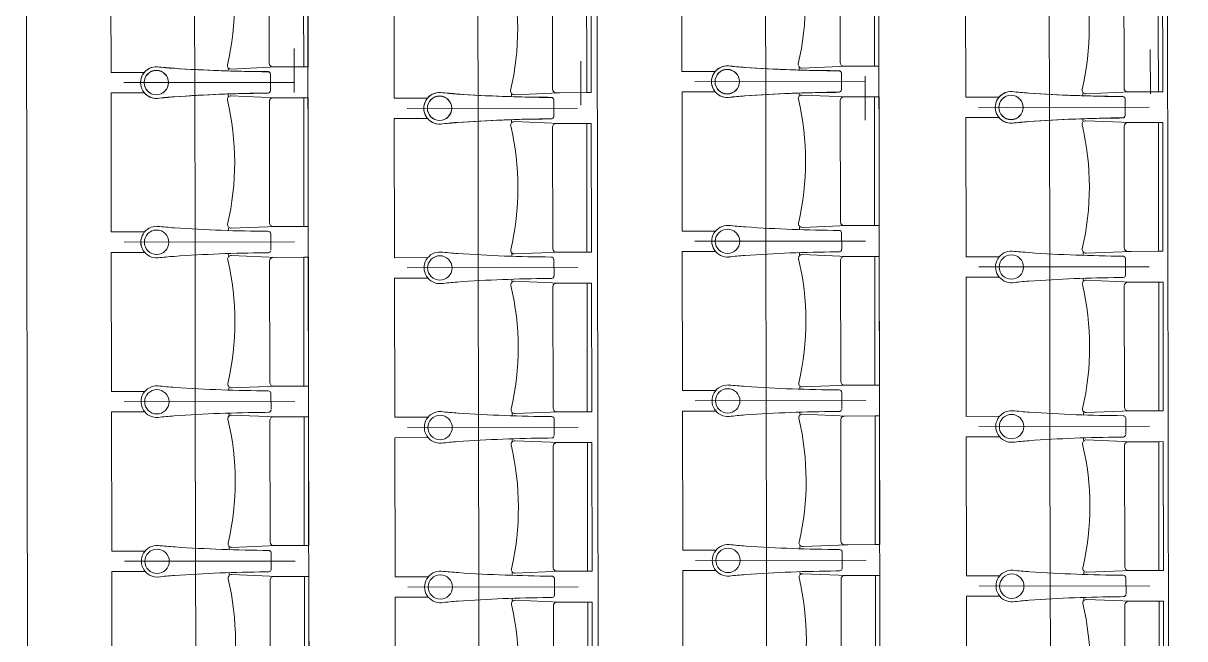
# Model space of a CAD drawing. Header units: millimetres. Extents: x 586 to 1010, y 369 to 668.
# Drawn here: x 697.187 to 701.259, y 473.51 to 475.666 of the extents above; entities that cross this region are included whole.
import ezdxf

# ---------------------------------------------------------------- set-up
doc = ezdxf.new("R2010")
doc.units = ezdxf.units.MM
doc.linetypes.add('CENTER', pattern=[2, 1.25, -0.25, 0.25, -0.25])
doc.linetypes.add('DASHED', pattern=[0.75, 0.5, -0.25])
doc.layers.add('plan line', color=7, linetype='Continuous', lineweight=15)

msp = doc.modelspace()

# ---------------------------------------------------------------- linework, layer by layer
at = {"color": 254, "lineweight": 25}
for points in [[(671.7124, 620.7085), (706.7355, 621.773), (754.2598, 613.8303), (814.6609, 600.1481), (855.7567, 598.0104), (895.0671, 567.0647), (920.0096, 542.0176), (952.0084, 521.2476), (977.2234, 504.6526), (979.6352, 479.2339), (986.3437, 463.8549), (988.7975, 462.3853)], [(654.944, 595.4717), (670.2671, 587.3174), (714.302, 595.1648), (787.0891, 595.1648), (819.3936, 580.9441), (821.0297, 562.8505), (813.4907, 552.7881), (808.7339, 539.6711), (796.4072, 534.7059), (791.0222, 527.249), (791.0222, 507.547), (797.3007, 476.5274), (814.9752, 463.8897), (836.1481, 474.6816), (874.0221, 478.5878), (885.7286, 462.7333), (863.0042, 436.0794), (845.7887, 420.6845), (845.1044, 408.6747)], [(639.2065, 583.4381), (644.7272, 575.638), (657.7961, 553.4401), (668.4043, 543.9291), (682.5178, 548.7307), (692.9838, 555.4778), (711.9339, 556.5828), (734.3456, 532.1334), (750.593, 477.7475), (754.1369, 444.164), (776.4657, 425.4473), (782.6172, 412.2355)]]:
    msp.add_spline(points, degree=3, dxfattribs=at)
at = {"layer": 'plan line'}
for p, q in [((698.195, 469.5381), (698.1775, 480.6046)), ((700.1792, 480.6025), (700.1966, 469.5465)), ((697.2082, 469.587), (697.1909, 480.5526)), ((699.2085, 469.5901), (699.1912, 480.5558)), ((701.2087, 469.5933), (701.1914, 480.559)), ((699.4966, 475.4964), (699.4958, 475.9837)), ((697.4949, 475.4933), (697.4941, 475.9806)), ((698.4879, 475.4032), (698.4872, 475.8905)), ((700.4915, 475.4064), (700.4907, 475.8937)), ((698.1373, 475.5773), (698.1375, 475.4227)), ((701.1385, 475.5731), (701.1387, 475.4185)), ((697.9059, 475.5057), (697.9059, 475.4984)), ((698.046, 475.4961), (698.0331, 475.4963)), ((699.1416, 475.5329), (699.1418, 475.3783)), ((699.6132, 475.4966), (699.4966, 475.4964)), ((699.9076, 475.5089), (699.9076, 475.5016)), ((700.0476, 475.4992), (700.0348, 475.4995)), ((697.6115, 475.4934), (697.4949, 475.4933)), ((698.0542, 475.4304), (698.0538, 475.4875)), ((698.0541, 475.4864), (698.0539, 475.4293)), ((700.0558, 475.4335), (700.0555, 475.4907)), ((700.0557, 475.4896), (700.0556, 475.4324)), ((700.1391, 475.4806), (700.1393, 475.3261)), ((697.6116, 475.422), (697.495, 475.4218)), ((697.495, 475.4218), (697.4958, 474.9345)), ((697.9061, 475.4106), (697.906, 475.4179)), ((698.0461, 475.4207), (698.0332, 475.4204)), ((698.8989, 475.4157), (698.8989, 475.4084)), ((699.6133, 475.4251), (699.4967, 475.4249)), ((699.4967, 475.4249), (699.4974, 474.9376)), ((699.9077, 475.4138), (699.9077, 475.4211)), ((700.0477, 475.4239), (700.0349, 475.4236)), ((700.9025, 475.4188), (700.9025, 475.4115)), ((698.6045, 475.4034), (698.4879, 475.4032)), ((699.039, 475.406), (699.0261, 475.4063)), ((699.0472, 475.3403), (699.0469, 475.3975)), ((699.0471, 475.3964), (699.047, 475.3392)), ((700.6081, 475.4066), (700.4915, 475.4064)), ((701.0425, 475.4092), (701.0297, 475.4094)), ((701.0508, 475.3435), (701.0504, 475.4006)), ((701.0507, 475.3995), (701.0505, 475.3424)), ((698.6046, 475.3319), (698.4881, 475.3317)), ((698.4881, 475.3317), (698.4888, 474.8444)), ((700.6082, 475.3351), (700.4916, 475.3349)), ((700.4916, 475.3349), (700.4924, 474.8476)), ((700.9026, 475.3237), (700.9026, 475.331)), ((701.0427, 475.3338), (701.0298, 475.3335)), ((698.8991, 475.3206), (698.8991, 475.3279)), ((699.0391, 475.3307), (699.0262, 475.3304)), ((697.4958, 474.9345), (697.6124, 474.9346)), ((697.9068, 474.9395), (697.9068, 474.9479)), ((698.0551, 474.8716), (698.0547, 474.9287)), ((698.0551, 474.8716), (698.0547, 474.9287)), ((699.4974, 474.9376), (699.614, 474.9378)), ((699.9085, 474.9427), (699.9084, 474.9511)), ((700.0567, 474.8747), (700.0564, 474.9319)), ((700.0567, 474.8747), (700.0564, 474.9319)), ((697.6125, 474.8632), (697.4959, 474.863)), ((697.4959, 474.863), (697.4967, 474.3757)), ((697.9069, 474.8518), (697.9069, 474.8591)), ((698.047, 474.8619), (698.0341, 474.8616)), ((698.047, 474.8619), (698.0341, 474.8616)), ((698.4888, 474.8444), (698.6054, 474.8446)), ((698.8998, 474.8495), (698.8998, 474.8579)), ((699.6142, 474.8663), (699.4976, 474.8661)), ((699.4976, 474.8661), (699.4983, 474.3788)), ((699.9086, 474.855), (699.9086, 474.8623)), ((700.0486, 474.8651), (700.0358, 474.8648)), ((700.0486, 474.8651), (700.0358, 474.8648)), ((700.4924, 474.8476), (700.609, 474.8478)), ((700.9034, 474.8526), (700.9034, 474.8611)), ((699.0481, 474.7815), (699.0478, 474.8387)), ((699.0481, 474.7815), (699.0478, 474.8387)), ((701.0517, 474.7847), (701.0513, 474.8418)), ((701.0517, 474.7847), (701.0513, 474.8418)), ((698.6055, 474.7731), (698.4889, 474.7729)), ((698.4889, 474.7729), (698.4897, 474.2856)), ((698.9, 474.7618), (698.9, 474.7691)), ((699.04, 474.7719), (699.0271, 474.7716)), ((699.04, 474.7719), (699.0271, 474.7716)), ((700.6091, 474.7763), (700.4925, 474.7761)), ((700.4925, 474.7761), (700.4933, 474.2888)), ((700.9035, 474.7649), (700.9035, 474.7722)), ((701.0435, 474.775), (701.0307, 474.7747)), ((701.0435, 474.775), (701.0307, 474.7747)), ((697.4967, 474.3757), (697.6133, 474.3758)), ((697.9077, 474.3807), (697.9077, 474.3891)), ((698.056, 474.3128), (698.0556, 474.3699)), ((698.0559, 474.3128), (698.0556, 474.3699)), ((699.4983, 474.3788), (699.6149, 474.379)), ((699.9093, 474.3839), (699.9093, 474.3923)), ((700.0576, 474.3159), (700.0573, 474.3731)), ((700.0576, 474.3159), (700.0573, 474.3731)), ((697.6134, 474.3044), (697.4968, 474.3042)), ((697.4968, 474.3042), (697.4976, 473.8169)), ((697.9078, 474.293), (697.9078, 474.3003)), ((698.0478, 474.3031), (698.035, 474.3028)), ((698.0478, 474.3031), (698.035, 474.3028)), ((698.4897, 474.2856), (698.6063, 474.2858)), ((698.9007, 474.2907), (698.9007, 474.2991)), ((699.049, 474.2227), (699.0486, 474.2799)), ((699.049, 474.2227), (699.0486, 474.2799)), ((699.615, 474.3075), (699.4984, 474.3073)), ((699.4984, 474.3073), (699.4992, 473.82)), ((699.9095, 474.2962), (699.9095, 474.3035)), ((700.0495, 474.3063), (700.0366, 474.306)), ((700.0495, 474.3063), (700.0366, 474.306)), ((700.4933, 474.2888), (700.6099, 474.289)), ((700.9043, 474.2938), (700.9043, 474.3023)), ((701.0525, 474.2259), (701.0522, 474.283)), ((701.0525, 474.2259), (701.0522, 474.283)), ((698.6064, 474.2143), (698.4898, 474.2141)), ((698.4898, 474.2141), (698.4906, 473.7268)), ((698.9009, 474.203), (698.9008, 474.2103)), ((699.0409, 474.2131), (699.028, 474.2128)), ((699.0409, 474.2131), (699.028, 474.2128)), ((700.61, 474.2175), (700.4934, 474.2173)), ((700.4934, 474.2173), (700.4941, 473.73)), ((700.9044, 474.2061), (700.9044, 474.2134)), ((701.0444, 474.2162), (701.0316, 474.2159)), ((701.0444, 474.2162), (701.0316, 474.2159)), ((697.9086, 473.8219), (697.9086, 473.8303)), ((699.9102, 473.8251), (699.9102, 473.8335)), ((697.4976, 473.8169), (697.6142, 473.817)), ((698.0568, 473.754), (698.0565, 473.8111)), ((698.0568, 473.754), (698.0565, 473.8111)), ((699.4992, 473.82), (699.6158, 473.8202)), ((700.0585, 473.7571), (700.0581, 473.8143)), ((700.0585, 473.7571), (700.0581, 473.8143)), ((697.6143, 473.7456), (697.4977, 473.7454)), ((697.4977, 473.7454), (697.4984, 473.2581)), ((698.0487, 473.7443), (698.0359, 473.744)), ((698.0487, 473.7443), (698.0359, 473.744)), ((699.6159, 473.7487), (699.4993, 473.7485)), ((699.4993, 473.7485), (699.5001, 473.2612)), ((699.9104, 473.7374), (699.9103, 473.7447)), ((700.0504, 473.7475), (700.0375, 473.7472)), ((700.0504, 473.7475), (700.0375, 473.7472)), ((700.9052, 473.735), (700.9051, 473.7435)), ((697.9087, 473.7342), (697.9087, 473.7415)), ((698.4906, 473.7268), (698.6072, 473.727)), ((698.9016, 473.7319), (698.9016, 473.7403)), ((699.0499, 473.6639), (699.0495, 473.7211)), ((699.0499, 473.6639), (699.0495, 473.7211)), ((700.4941, 473.73), (700.6107, 473.7302)), ((701.0534, 473.6671), (701.0531, 473.7242)), ((701.0534, 473.6671), (701.0531, 473.7242)), ((698.6073, 473.6555), (698.4907, 473.6553)), ((698.4907, 473.6553), (698.4915, 473.168)), ((698.9017, 473.6442), (698.9017, 473.6515)), ((699.0417, 473.6543), (699.0289, 473.654)), ((699.0417, 473.6543), (699.0289, 473.654)), ((700.6108, 473.6587), (700.4943, 473.6585)), ((700.4943, 473.6585), (700.495, 473.1712)), ((700.9053, 473.6473), (700.9053, 473.6546)), ((701.0453, 473.6574), (701.0325, 473.6571)), ((701.0453, 473.6574), (701.0325, 473.6571))]:
    msp.add_line(p, q, dxfattribs=at)
at = {"layer": 'plan line', "linetype": 'DASHED', "ltscale": 3}
for p, q in [((699.7902, 475.4157), (699.7892, 476.0652)), ((697.7886, 475.4125), (697.7875, 476.0621)), ((698.7816, 475.3225), (698.7806, 475.972)), ((700.7852, 475.3256), (700.7841, 475.9752)), ((697.7884, 475.5034), (697.7895, 474.8539)), ((699.7901, 475.5066), (699.7911, 474.857)), ((698.7815, 475.4134), (698.7825, 474.7638)), ((700.785, 475.4165), (700.786, 474.767)), ((697.7893, 474.9446), (697.7903, 474.2951)), ((699.791, 474.9478), (699.792, 474.2982)), ((698.7823, 474.8546), (698.7834, 474.205)), ((700.7859, 474.8577), (700.7869, 474.2082)), ((697.7902, 474.3858), (697.7912, 473.7363)), ((699.7918, 474.389), (699.7929, 473.7394)), ((698.7832, 474.2958), (698.7842, 473.6462)), ((700.7868, 474.2989), (700.7878, 473.6494)), ((697.7911, 473.827), (697.7921, 473.1775)), ((699.7927, 473.8302), (699.7937, 473.1806)), ((698.7841, 473.737), (698.7851, 473.0874)), ((700.7877, 473.7401), (700.7887, 473.0906))]:
    msp.add_line(p, q, dxfattribs=at)
at = {"layer": 'plan line', "linetype": 'CENTER', "ltscale": 3}
for p, q in [((698.1375, 475.4585), (697.5395, 475.4576)), ((698.1375, 475.4585), (697.5395, 475.4576)), ((700.1391, 475.4617), (699.5412, 475.4607)), ((700.1391, 475.4617), (699.5412, 475.4607)), ((701.1341, 475.3716), (700.5361, 475.3707)), ((701.1341, 475.3716), (700.5361, 475.3707)), ((699.1305, 475.3685), (698.5326, 475.3675)), ((699.1305, 475.3685), (698.5326, 475.3675)), ((698.1384, 474.8997), (697.5404, 474.8988)), ((698.1384, 474.8997), (697.5404, 474.8988)), ((700.14, 474.9029), (699.5421, 474.9019)), ((700.14, 474.9029), (699.5421, 474.9019)), ((699.1314, 474.8097), (698.5334, 474.8087)), ((699.1314, 474.8097), (698.5334, 474.8087)), ((701.1349, 474.8128), (700.537, 474.8119)), ((701.1349, 474.8128), (700.537, 474.8119)), ((698.1392, 474.3409), (697.5413, 474.34)), ((698.1392, 474.3409), (697.5413, 474.34)), ((700.1409, 474.3441), (699.543, 474.3431)), ((700.1409, 474.3441), (699.543, 474.3431)), ((699.1323, 474.2509), (698.5343, 474.2499)), ((699.1323, 474.2509), (698.5343, 474.2499)), ((701.1358, 474.254), (700.5379, 474.2531)), ((701.1358, 474.254), (700.5379, 474.2531)), ((700.1418, 473.7853), (699.5438, 473.7843)), ((700.1418, 473.7853), (699.5438, 473.7843)), ((698.1401, 473.7821), (697.5422, 473.7812)), ((698.1401, 473.7821), (697.5422, 473.7812)), ((699.1331, 473.6921), (698.5352, 473.6911)), ((699.1331, 473.6921), (698.5352, 473.6911)), ((701.1367, 473.6952), (700.5388, 473.6943)), ((701.1367, 473.6952), (700.5388, 473.6943))]:
    msp.add_line(p, q, dxfattribs=at)
at = {"layer": 'plan line'}
for points in [[(698.0733, 475.9632), (697.915, 475.9688, 0.474715), (697.9021, 475.9541, -0.115865), (697.9028, 475.52, 0.474715), (697.9157, 475.5053), (698.074, 475.5124)], [(698.1688, 475.9634), (698.0618, 475.9632, 0.414214), (698.0491, 475.9505), (698.0498, 475.5251, 0.414214), (698.0625, 475.5124), (698.1703, 475.5125), (698.1688, 475.9634)], [(700.0749, 475.9664), (699.9167, 475.972, 0.474715), (699.9037, 475.9572, -0.115865), (699.9044, 475.5232, 0.474715), (699.9174, 475.5085), (700.0756, 475.5156)], [(700.1705, 475.9665), (700.0635, 475.9664, 0.414214), (700.0508, 475.9537), (700.0514, 475.5282, 0.414214), (700.0642, 475.5156), (700.1719, 475.5157), (700.1705, 475.9665)], [(699.0663, 475.8732), (698.908, 475.8788, 0.474715), (698.8951, 475.864, -0.115865), (698.8958, 475.43, 0.474715), (698.9088, 475.4153), (699.067, 475.4224)], [(699.1618, 475.8733), (699.0548, 475.8732, 0.414214), (699.0422, 475.8605), (699.0428, 475.435, 0.414214), (699.0555, 475.4224), (699.1633, 475.4225), (699.1618, 475.8733)], [(701.0698, 475.8764), (700.9116, 475.8819, 0.474715), (700.8987, 475.8672, -0.115865), (700.8993, 475.4331, 0.474715), (700.9123, 475.4184), (701.0705, 475.4255)], [(701.1654, 475.8765), (701.0584, 475.8763, 0.414214), (701.0457, 475.8636), (701.0464, 475.4382, 0.414214), (701.0591, 475.4255), (701.1669, 475.4257), (701.1654, 475.8765)], [(700.0765, 474.9568), (699.9183, 474.9507, -0.474715), (699.9053, 474.9654, 0.115865), (699.9046, 475.3995, -0.474715), (699.9175, 475.4142), (700.0758, 475.4076)], [(698.0748, 474.9536), (697.9166, 474.9475, -0.474715), (697.9036, 474.9622, 0.115865), (697.903, 475.3963, -0.474715), (697.9159, 475.411), (698.0741, 475.4044)], [(698.1704, 474.9538), (698.0634, 474.9536, -0.414214), (698.0507, 474.9663), (698.05, 475.3917, -0.414214), (698.0627, 475.4044), (698.1705, 475.4046), (698.1704, 474.9538)], [(700.1721, 474.957), (700.065, 474.9568, -0.414214), (700.0523, 474.9694), (700.0517, 475.3949, -0.414214), (700.0643, 475.4076), (700.1721, 475.4078), (700.1721, 474.957)], [(699.0679, 474.8636), (698.9096, 474.8575, -0.474715), (698.8967, 474.8722, 0.115865), (698.896, 475.3063, -0.474715), (698.9089, 475.321), (699.0672, 475.3144)], [(699.1634, 474.8638), (699.0564, 474.8636, -0.414214), (699.0437, 474.8762), (699.043, 475.3017, -0.414214), (699.0557, 475.3144), (699.1635, 475.3146), (699.1634, 474.8638)], [(701.0714, 474.8667), (700.9132, 474.8606, -0.474715), (700.9002, 474.8754, 0.115865), (700.8995, 475.3094, -0.474715), (700.9125, 475.3242), (701.0707, 475.3176)], [(701.167, 474.8669), (701.06, 474.8667, -0.414214), (701.0473, 474.8794), (701.0466, 475.3048, -0.414214), (701.0593, 475.3175), (701.167, 475.3177), (701.167, 474.8669)], [(698.0757, 474.3948), (697.9175, 474.3887, -0.474715), (697.9045, 474.4034, 0.115865), (697.9038, 474.8375, -0.474715), (697.9168, 474.8522), (698.075, 474.8456)], [(698.1713, 474.395), (698.0643, 474.3948, -0.414214), (698.0516, 474.4075), (698.0509, 474.8329, -0.414214), (698.0636, 474.8456), (698.1713, 474.8458), (698.1713, 474.395)], [(700.0774, 474.398), (699.9191, 474.3919, -0.474715), (699.9062, 474.4066, 0.115865), (699.9055, 474.8407, -0.474715), (699.9184, 474.8554), (700.0767, 474.8488)], [(700.1729, 474.3982), (700.0659, 474.398, -0.414214), (700.0532, 474.4106), (700.0525, 474.8361, -0.414214), (700.0652, 474.8488), (700.173, 474.849), (700.1729, 474.3982)], [(699.0688, 474.3048), (698.9105, 474.2987, -0.474715), (698.8975, 474.3134, 0.115865), (698.8969, 474.7475, -0.474715), (698.9098, 474.7622), (699.068, 474.7556)], [(701.0723, 474.3079), (700.9141, 474.3018, -0.474715), (700.9011, 474.3166, 0.115865), (700.9004, 474.7506, -0.474715), (700.9133, 474.7654), (701.0716, 474.7588)], [(699.1643, 474.305), (699.0573, 474.3048, -0.414214), (699.0446, 474.3174), (699.0439, 474.7429, -0.414214), (699.0566, 474.7556), (699.1644, 474.7558), (699.1643, 474.305)], [(701.1679, 474.3081), (701.0609, 474.3079, -0.414214), (701.0481, 474.3206), (701.0475, 474.746, -0.414214), (701.0602, 474.7587), (701.1679, 474.7589), (701.1679, 474.3081)], [(698.0766, 473.836), (697.9184, 473.8299, -0.474715), (697.9054, 473.8446, 0.115865), (697.9047, 474.2787, -0.474715), (697.9176, 474.2934), (698.0759, 474.2868)], [(698.1722, 473.8362), (698.0652, 473.836, -0.414214), (698.0524, 473.8487), (698.0518, 474.2741, -0.414214), (698.0645, 474.2868), (698.1722, 474.287), (698.1722, 473.8362)], [(700.0783, 473.8392), (699.92, 473.8331, -0.474715), (699.907, 473.8478, 0.115865), (699.9064, 474.2819, -0.474715), (699.9193, 474.2966), (700.0775, 474.29)], [(700.1738, 473.8394), (700.0668, 473.8392, -0.414214), (700.0541, 473.8518), (700.0534, 474.2773, -0.414214), (700.0661, 474.29), (700.1739, 474.2902), (700.1738, 473.8394)], [(699.0696, 473.746), (698.9114, 473.7399, -0.474715), (698.8984, 473.7546, 0.115865), (698.8977, 474.1887, -0.474715), (698.9107, 474.2034), (699.0689, 474.1968)], [(699.1652, 473.7462), (699.0582, 473.746, -0.414214), (699.0455, 473.7586), (699.0448, 474.1841, -0.414214), (699.0575, 474.1968), (699.1653, 474.197), (699.1652, 473.7462)], [(701.0732, 473.7491), (700.915, 473.743, -0.474715), (700.902, 473.7578, 0.115865), (700.9013, 474.1918, -0.474715), (700.9142, 474.2066), (701.0725, 474.2)], [(701.1688, 473.7493), (701.0617, 473.7491, -0.414214), (701.049, 473.7618), (701.0484, 474.1872, -0.414214), (701.061, 474.1999), (701.1688, 474.2001), (701.1688, 473.7493)], [(698.0775, 473.2772), (697.9193, 473.2711, -0.474715), (697.9063, 473.2858, 0.115865), (697.9056, 473.7199, -0.474715), (697.9185, 473.7347), (698.0768, 473.728)], [(698.1731, 473.2774), (698.066, 473.2772, -0.414214), (698.0533, 473.2899), (698.0527, 473.7153, -0.414214), (698.0653, 473.728), (698.1731, 473.7282), (698.1731, 473.2774)], [(700.0791, 473.2804), (699.9209, 473.2743, -0.474715), (699.9079, 473.289, 0.115865), (699.9072, 473.7231, -0.474715), (699.9202, 473.7378), (700.0784, 473.7312)], [(700.1747, 473.2806), (700.0677, 473.2804, -0.414214), (700.055, 473.293), (700.0543, 473.7185, -0.414214), (700.067, 473.7312), (700.1748, 473.7314), (700.1747, 473.2806)], [(699.0705, 473.1872), (698.9123, 473.1811, -0.474715), (698.8993, 473.1958, 0.115865), (698.8986, 473.6299, -0.474715), (698.9116, 473.6446), (699.0698, 473.638)], [(699.1661, 473.1874), (699.0591, 473.1872, -0.414214), (699.0464, 473.1998), (699.0457, 473.6253, -0.414214), (699.0584, 473.638), (699.1661, 473.6382), (699.1661, 473.1874)], [(701.0741, 473.1903), (700.9158, 473.1842, -0.474715), (700.9029, 473.199, 0.115865), (700.9022, 473.633, -0.474715), (700.9151, 473.6478), (701.0734, 473.6412)], [(701.1696, 473.1905), (701.0626, 473.1903, -0.414214), (701.0499, 473.203), (701.0492, 473.6284, -0.414214), (701.0619, 473.6411), (701.1697, 473.6413), (701.1696, 473.1905)]]:
    msp.add_lwpolyline(points, format="xyb", dxfattribs=at)
for points in [[(698.1848, 475.9634), (698.1855, 475.5126), (698.1703, 475.5125), (698.1688, 475.9634), (698.1848, 475.9634)], [(700.1865, 475.9665), (700.1872, 475.5157), (700.1719, 475.5157), (700.1705, 475.9665), (700.1865, 475.9665)], [(699.1778, 475.8733), (699.1786, 475.4225), (699.1633, 475.4225), (699.1618, 475.8733), (699.1778, 475.8733)], [(701.1814, 475.8765), (701.1821, 475.4257), (701.1669, 475.4257), (701.1654, 475.8765), (701.1814, 475.8765)], [(698.1864, 474.9538), (698.1857, 475.4046), (698.1705, 475.4046), (698.1704, 474.9538), (698.1864, 474.9538)], [(700.1881, 474.957), (700.1874, 475.4078), (700.1721, 475.4078), (700.1721, 474.957), (700.1881, 474.957)], [(699.1794, 474.8638), (699.1787, 475.3146), (699.1635, 475.3146), (699.1634, 474.8638), (699.1794, 474.8638)], [(701.183, 474.8669), (701.1823, 475.3178), (701.167, 475.3177), (701.167, 474.8669), (701.183, 474.8669)], [(698.1873, 474.395), (698.1866, 474.8458), (698.1713, 474.8458), (698.1713, 474.395), (698.1873, 474.395)], [(700.1889, 474.3982), (700.1882, 474.849), (700.173, 474.849), (700.1729, 474.3982), (700.1889, 474.3982)], [(699.1803, 474.305), (699.1796, 474.7558), (699.1644, 474.7558), (699.1643, 474.305), (699.1803, 474.305)], [(701.1839, 474.3081), (701.1832, 474.759), (701.1679, 474.7589), (701.1679, 474.3081), (701.1839, 474.3081)], [(698.1882, 473.8362), (698.1875, 474.287), (698.1722, 474.287), (698.1722, 473.8362), (698.1882, 473.8362)], [(700.1898, 473.8394), (700.1891, 474.2902), (700.1739, 474.2902), (700.1738, 473.8394), (700.1898, 473.8394)], [(699.1812, 473.7462), (699.1805, 474.197), (699.1653, 474.197), (699.1652, 473.7462), (699.1812, 473.7462)], [(701.1848, 473.7493), (701.1841, 474.2002), (701.1688, 474.2001), (701.1688, 473.7493), (701.1848, 473.7493)], [(698.1891, 473.2774), (698.1883, 473.7282), (698.1731, 473.7282), (698.1731, 473.2774), (698.1891, 473.2774)], [(700.1907, 473.2806), (700.19, 473.7314), (700.1748, 473.7314), (700.1747, 473.2806), (700.1907, 473.2806)], [(699.1821, 473.1874), (699.1814, 473.6382), (699.1661, 473.6382), (699.1661, 473.1874), (699.1821, 473.1874)], [(701.1856, 473.1905), (701.1849, 473.6414), (701.1697, 473.6413), (701.1696, 473.1905), (701.1856, 473.1905)]]:
    msp.add_lwpolyline(points, dxfattribs=at)
for centre in [(697.6537, 475.4581), (697.6537, 475.4574), (699.6553, 475.4613), (699.6553, 475.4606), (700.6503, 475.3712), (700.6503, 475.3705), (698.6467, 475.3681), (698.6467, 475.3674), (697.6546, 474.8986), (697.6546, 474.8986), (699.6562, 474.9018), (699.6562, 474.9018), (698.6476, 474.8086), (698.6476, 474.8086), (700.6512, 474.8117), (700.6512, 474.8117), (697.6555, 474.3398), (697.6555, 474.3398), (699.6571, 474.343), (699.6571, 474.343), (698.6485, 474.2498), (698.6485, 474.2498), (700.652, 474.2529), (700.652, 474.2529), (699.658, 473.7842), (699.658, 473.7842), (697.6563, 473.781), (697.6563, 473.781), (698.6494, 473.691), (698.6494, 473.691), (700.6529, 473.6941), (700.6529, 473.6941)]:
    msp.add_circle(centre, 0.0427, dxfattribs=at)
for centre, radius, start, end in [((697.6539, 475.4578), 0.0554, 86.596, 274.6384), ((697.6539, 475.4578), 0.0554, 85.5424, 273.5847), ((698.0328, 479.4505), 3.9554, 264.5499, 265.418), ((697.7784, 476.5004), 0.9947, 263.0552, 266.318), ((698.053, 480.4929), 4.9966, 266.1162, 269.7717), ((698.0786, 480.8242), 5.3287, 266.1073, 269.6309), ((698.0443, 475.486), 0.00967, 9.2643, 90.7147), ((698.0446, 475.4868), 0.00935, 8.5288, 81.652), ((699.6555, 475.4609), 0.0554, 86.596, 274.6384), ((699.6555, 475.4609), 0.0554, 85.5424, 273.5847), ((700.0345, 479.4537), 3.9554, 264.5499, 265.418), ((699.7801, 476.5036), 0.9947, 263.0552, 266.318), ((700.0547, 480.496), 4.9966, 266.1162, 269.7717), ((700.0803, 480.8274), 5.3287, 266.1073, 269.6309), ((700.0459, 475.4891), 0.00967, 9.2643, 90.7147), ((700.0462, 475.49), 0.00935, 8.5288, 81.652), ((698.0689, 470.4239), 4.9966, 90.409, 94.0646), ((698.0955, 470.0927), 5.3287, 90.5499, 94.0735), ((698.0444, 475.4308), 0.00967, 269.4661, 350.9165), ((698.0447, 475.4299), 0.00935, 278.5288, 351.652), ((698.6469, 475.3677), 0.0554, 86.596, 274.6384), ((698.6469, 475.3677), 0.0554, 85.5424, 273.5847), ((699.0259, 479.3605), 3.9554, 264.5499, 265.418), ((698.7715, 476.4104), 0.9947, 263.0552, 266.318), ((699.046, 480.4028), 4.9966, 266.1162, 269.7717), ((699.0716, 480.7342), 5.3287, 266.1073, 269.6309), ((700.0705, 470.4271), 4.9966, 90.409, 94.0646), ((700.0972, 470.0958), 5.3287, 90.5499, 94.0735), ((700.046, 475.434), 0.00967, 269.4661, 350.9165), ((700.0463, 475.4331), 0.00935, 278.5288, 351.652), ((700.6505, 475.3709), 0.0554, 86.596, 274.6384), ((700.6505, 475.3709), 0.0554, 85.5424, 273.5847), ((701.0294, 479.3636), 3.9554, 264.5499, 265.418), ((700.775, 476.4135), 0.9947, 263.0552, 266.318), ((701.0496, 480.406), 4.9966, 266.1162, 269.7717), ((701.0752, 480.7373), 5.3287, 266.1073, 269.6309), ((698.0454, 471.4662), 3.9554, 94.7628, 95.6309), ((697.7817, 474.4155), 0.9947, 93.8628, 97.1256), ((699.0373, 475.3959), 0.00967, 9.2643, 90.7147), ((699.0376, 475.3968), 0.00935, 8.5288, 81.652), ((700.0471, 471.4694), 3.9554, 94.7628, 95.6309), ((699.7834, 474.4187), 0.9947, 93.8628, 97.1256), ((701.0409, 475.3991), 0.00967, 9.2643, 90.7147), ((701.0412, 475.3999), 0.00935, 8.5288, 81.652), ((699.0886, 470.0026), 5.3287, 90.5499, 94.0735), ((699.0374, 475.3408), 0.00967, 269.4661, 350.9165), ((699.0377, 475.3399), 0.00935, 278.5288, 351.652), ((701.0655, 470.3371), 4.9966, 90.409, 94.0646), ((701.0921, 470.0058), 5.3287, 90.5499, 94.0735), ((701.041, 475.3439), 0.00967, 269.4661, 350.9165), ((701.0413, 475.3431), 0.00935, 278.5288, 351.652), ((699.0385, 471.3762), 3.9554, 94.7628, 95.6309), ((698.7748, 474.3255), 0.9947, 93.8628, 97.1256), ((699.0619, 470.3339), 4.9966, 90.409, 94.0646), ((701.042, 471.3793), 3.9554, 94.7628, 95.6309), ((700.7783, 474.3286), 0.9947, 93.8628, 97.1256), ((697.6548, 474.899), 0.0554, 86.596, 274.6384), ((697.6547, 474.899), 0.0554, 86.596, 274.6384), ((698.0337, 478.8917), 3.9554, 264.5499, 265.418), ((698.0337, 478.8917), 3.9554, 264.5499, 265.418), ((698.0795, 480.2654), 5.3287, 266.1073, 269.6309), ((698.0795, 480.2654), 5.3287, 266.1073, 269.6309), ((698.0452, 474.9272), 0.00967, 9.2643, 90.7147), ((698.0452, 474.9272), 0.00967, 9.2643, 90.7147), ((699.6564, 474.9021), 0.0554, 86.596, 274.6384), ((699.6564, 474.9021), 0.0554, 86.596, 274.6384), ((700.0354, 478.8949), 3.9554, 264.5499, 265.418), ((700.0354, 478.8949), 3.9554, 264.5499, 265.418), ((700.0811, 480.2686), 5.3287, 266.1073, 269.6309), ((700.0811, 480.2686), 5.3287, 266.1073, 269.6309), ((700.0468, 474.9303), 0.00967, 9.2643, 90.7147), ((700.0468, 474.9303), 0.00967, 9.2643, 90.7147), ((697.7826, 473.8567), 0.9947, 93.8628, 97.1256), ((697.7826, 473.8567), 0.9947, 93.8628, 97.1256), ((698.0698, 469.8651), 4.9966, 90.409, 94.0646), ((698.0698, 469.8651), 4.9966, 90.409, 94.0646), ((698.0456, 474.8711), 0.00935, 278.5288, 351.652), ((698.0456, 474.8711), 0.00935, 278.5288, 351.652), ((698.6478, 474.8089), 0.0554, 86.596, 274.6384), ((698.6478, 474.8089), 0.0554, 86.596, 274.6384), ((699.0267, 478.8017), 3.9554, 264.5499, 265.418), ((699.0267, 478.8017), 3.9554, 264.5499, 265.418), ((699.0725, 480.1754), 5.3287, 266.1073, 269.6309), ((699.0725, 480.1754), 5.3287, 266.1073, 269.6309), ((699.0382, 474.8371), 0.00967, 9.2643, 90.7147), ((699.0382, 474.8371), 0.00967, 9.2643, 90.7147), ((699.7843, 473.8599), 0.9947, 93.8628, 97.1256), ((699.7843, 473.8599), 0.9947, 93.8628, 97.1256), ((700.0714, 469.8683), 4.9966, 90.409, 94.0646), ((700.0714, 469.8683), 4.9966, 90.409, 94.0646), ((700.0472, 474.8743), 0.00935, 278.5288, 351.652), ((700.0472, 474.8743), 0.00935, 278.5288, 351.652), ((700.6513, 474.8121), 0.0554, 86.596, 274.6384), ((700.6513, 474.8121), 0.0554, 86.596, 274.6384), ((701.0303, 478.8048), 3.9554, 264.5499, 265.418), ((701.0303, 478.8048), 3.9554, 264.5499, 265.418), ((701.0761, 480.1785), 5.3287, 266.1073, 269.6309), ((701.0761, 480.1785), 5.3287, 266.1073, 269.6309), ((701.0418, 474.8403), 0.00967, 9.2643, 90.7147), ((701.0418, 474.8403), 0.00967, 9.2643, 90.7147), ((699.0628, 469.7751), 4.9966, 90.409, 94.0646), ((699.0628, 469.7751), 4.9966, 90.409, 94.0646), ((699.0386, 474.7811), 0.00935, 278.5288, 351.652), ((699.0386, 474.7811), 0.00935, 278.5288, 351.652), ((700.7792, 473.7698), 0.9947, 93.8628, 97.1256), ((700.7792, 473.7698), 0.9947, 93.8628, 97.1256), ((701.0664, 469.7783), 4.9966, 90.409, 94.0646), ((701.0664, 469.7783), 4.9966, 90.409, 94.0646), ((701.0422, 474.7843), 0.00935, 278.5288, 351.652), ((701.0422, 474.7843), 0.00935, 278.5288, 351.652), ((698.7757, 473.7667), 0.9947, 93.8628, 97.1256), ((698.7756, 473.7667), 0.9947, 93.8628, 97.1256), ((697.6556, 474.3402), 0.0554, 86.596, 274.6384), ((697.6556, 474.3402), 0.0554, 86.596, 274.6384), ((698.0346, 478.3329), 3.9554, 264.5499, 265.418), ((698.0346, 478.3329), 3.9554, 264.5499, 265.418), ((699.6573, 474.3433), 0.0554, 86.596, 274.6384), ((699.6573, 474.3433), 0.0554, 86.596, 274.6384), ((700.0362, 478.3361), 3.9554, 264.5499, 265.418), ((700.0362, 478.3361), 3.9554, 264.5499, 265.418), ((698.0804, 479.7066), 5.3287, 266.1073, 269.6309), ((698.0804, 479.7066), 5.3287, 266.1073, 269.6309), ((698.0461, 474.3684), 0.00967, 9.2643, 90.7147), ((698.0461, 474.3684), 0.00967, 9.2643, 90.7147), ((700.082, 479.7098), 5.3287, 266.1073, 269.6309), ((700.082, 479.7098), 5.3287, 266.1073, 269.6309), ((700.0477, 474.3715), 0.00967, 9.2643, 90.7147), ((700.0477, 474.3715), 0.00967, 9.2643, 90.7147), ((700.0481, 474.3155), 0.00935, 278.5288, 351.652), ((700.0481, 474.3155), 0.00935, 278.5288, 351.652), ((697.7835, 473.2979), 0.9947, 93.8628, 97.1256), ((697.7835, 473.2979), 0.9947, 93.8628, 97.1256), ((698.0707, 469.3063), 4.9966, 90.409, 94.0646), ((698.0707, 469.3063), 4.9966, 90.409, 94.0646), ((698.0465, 474.3123), 0.00935, 278.5288, 351.652), ((698.0464, 474.3123), 0.00935, 278.5288, 351.652), ((698.6487, 474.2501), 0.0554, 86.596, 274.6384), ((698.6487, 474.2501), 0.0554, 86.596, 274.6384), ((699.0276, 478.2429), 3.9554, 264.5499, 265.418), ((699.0276, 478.2429), 3.9554, 264.5499, 265.418), ((699.0734, 479.6166), 5.3287, 266.1073, 269.6309), ((699.0734, 479.6166), 5.3287, 266.1073, 269.6309), ((699.0391, 474.2783), 0.00967, 9.2643, 90.7147), ((699.0391, 474.2783), 0.00967, 9.2643, 90.7147), ((699.7852, 473.3011), 0.9947, 93.8628, 97.1256), ((699.7852, 473.3011), 0.9947, 93.8628, 97.1256), ((700.0723, 469.3095), 4.9966, 90.409, 94.0646), ((700.0723, 469.3095), 4.9966, 90.409, 94.0646), ((700.6522, 474.2533), 0.0554, 86.596, 274.6384), ((700.6522, 474.2533), 0.0554, 86.596, 274.6384), ((701.0312, 478.246), 3.9554, 264.5499, 265.418), ((701.0312, 478.246), 3.9554, 264.5499, 265.418), ((701.077, 479.6197), 5.3287, 266.1073, 269.6309), ((701.077, 479.6197), 5.3287, 266.1073, 269.6309), ((701.0426, 474.2815), 0.00967, 9.2643, 90.7147), ((701.0426, 474.2815), 0.00967, 9.2643, 90.7147), ((698.7765, 473.2079), 0.9947, 93.8628, 97.1256), ((698.7765, 473.2079), 0.9947, 93.8628, 97.1256), ((699.0637, 469.2163), 4.9966, 90.409, 94.0646), ((699.0637, 469.2163), 4.9966, 90.409, 94.0646), ((699.0395, 474.2223), 0.00935, 278.5288, 351.652), ((699.0395, 474.2223), 0.00935, 278.5288, 351.652), ((700.7801, 473.211), 0.9947, 93.8628, 97.1256), ((700.7801, 473.211), 0.9947, 93.8628, 97.1256), ((701.0672, 469.2195), 4.9966, 90.409, 94.0646), ((701.0672, 469.2195), 4.9966, 90.409, 94.0646), ((701.043, 474.2255), 0.00935, 278.5288, 351.652), ((701.043, 474.2255), 0.00935, 278.5288, 351.652), ((697.6565, 473.7814), 0.0554, 86.596, 274.6384), ((697.6565, 473.7814), 0.0554, 86.596, 274.6384), ((698.0355, 477.7741), 3.9554, 264.5499, 265.418), ((698.0355, 477.7741), 3.9554, 264.5499, 265.418), ((698.0813, 479.1478), 5.3287, 266.1073, 269.6309), ((698.0813, 479.1478), 5.3287, 266.1073, 269.6309), ((699.6582, 473.7845), 0.0554, 86.596, 274.6384), ((699.6582, 473.7845), 0.0554, 86.596, 274.6384), ((700.0371, 477.7773), 3.9554, 264.5499, 265.418), ((700.0371, 477.7773), 3.9554, 264.5499, 265.418), ((700.0829, 479.151), 5.3287, 266.1073, 269.6309), ((700.0829, 479.151), 5.3287, 266.1073, 269.6309), ((698.0469, 473.8096), 0.00967, 9.2643, 90.7147), ((698.0469, 473.8096), 0.00967, 9.2643, 90.7147), ((700.0486, 473.8127), 0.00967, 9.2643, 90.7147), ((700.0486, 473.8127), 0.00967, 9.2643, 90.7147), ((698.0715, 468.7475), 4.9966, 90.409, 94.0646), ((698.0715, 468.7475), 4.9966, 90.409, 94.0646), ((698.0473, 473.7535), 0.00935, 278.5288, 351.652), ((698.0473, 473.7535), 0.00935, 278.5288, 351.652), ((698.6495, 473.6913), 0.0554, 86.596, 274.6384), ((698.6495, 473.6913), 0.0554, 86.596, 274.6384), ((699.0285, 477.6841), 3.9554, 264.5499, 265.418), ((699.0285, 477.6841), 3.9554, 264.5499, 265.418), ((700.0732, 468.7507), 4.9966, 90.409, 94.0646), ((700.0732, 468.7507), 4.9966, 90.409, 94.0646), ((700.049, 473.7567), 0.00935, 278.5288, 351.652), ((700.049, 473.7567), 0.00935, 278.5288, 351.652), ((700.6531, 473.6945), 0.0554, 86.596, 274.6384), ((700.6531, 473.6945), 0.0554, 86.596, 274.6384), ((701.0321, 477.6872), 3.9554, 264.5499, 265.418), ((701.0321, 477.6872), 3.9554, 264.5499, 265.418), ((701.0778, 479.0609), 5.3287, 266.1073, 269.6309), ((701.0778, 479.0609), 5.3287, 266.1073, 269.6309), ((697.7844, 472.7391), 0.9947, 93.8628, 97.1256), ((697.7844, 472.7391), 0.9947, 93.8628, 97.1256), ((699.0743, 479.0578), 5.3287, 266.1073, 269.6309), ((699.0743, 479.0578), 5.3287, 266.1073, 269.6309), ((699.04, 473.7195), 0.00967, 9.2643, 90.7147), ((699.04, 473.7195), 0.00967, 9.2643, 90.7147), ((699.786, 472.7423), 0.9947, 93.8628, 97.1256), ((699.786, 472.7423), 0.9947, 93.8628, 97.1256), ((701.0435, 473.7227), 0.00967, 9.2643, 90.7147), ((701.0435, 473.7227), 0.00967, 9.2643, 90.7147), ((699.0404, 473.6635), 0.00935, 278.5288, 351.652), ((699.0404, 473.6635), 0.00935, 278.5288, 351.652), ((701.0439, 473.6667), 0.00935, 278.5288, 351.652), ((701.0439, 473.6667), 0.00935, 278.5288, 351.652), ((698.7774, 472.6491), 0.9947, 93.8628, 97.1256), ((698.7774, 472.6491), 0.9947, 93.8628, 97.1256), ((699.0646, 468.6575), 4.9966, 90.409, 94.0646), ((699.0646, 468.6575), 4.9966, 90.409, 94.0646), ((700.781, 472.6522), 0.9947, 93.8628, 97.1256), ((700.781, 472.6522), 0.9947, 93.8628, 97.1256), ((701.0681, 468.6607), 4.9966, 90.409, 94.0646), ((701.0681, 468.6607), 4.9966, 90.409, 94.0646)]:
    msp.add_arc(centre, radius, start, end, dxfattribs=at)

doc.saveas('drawing.dxf')
